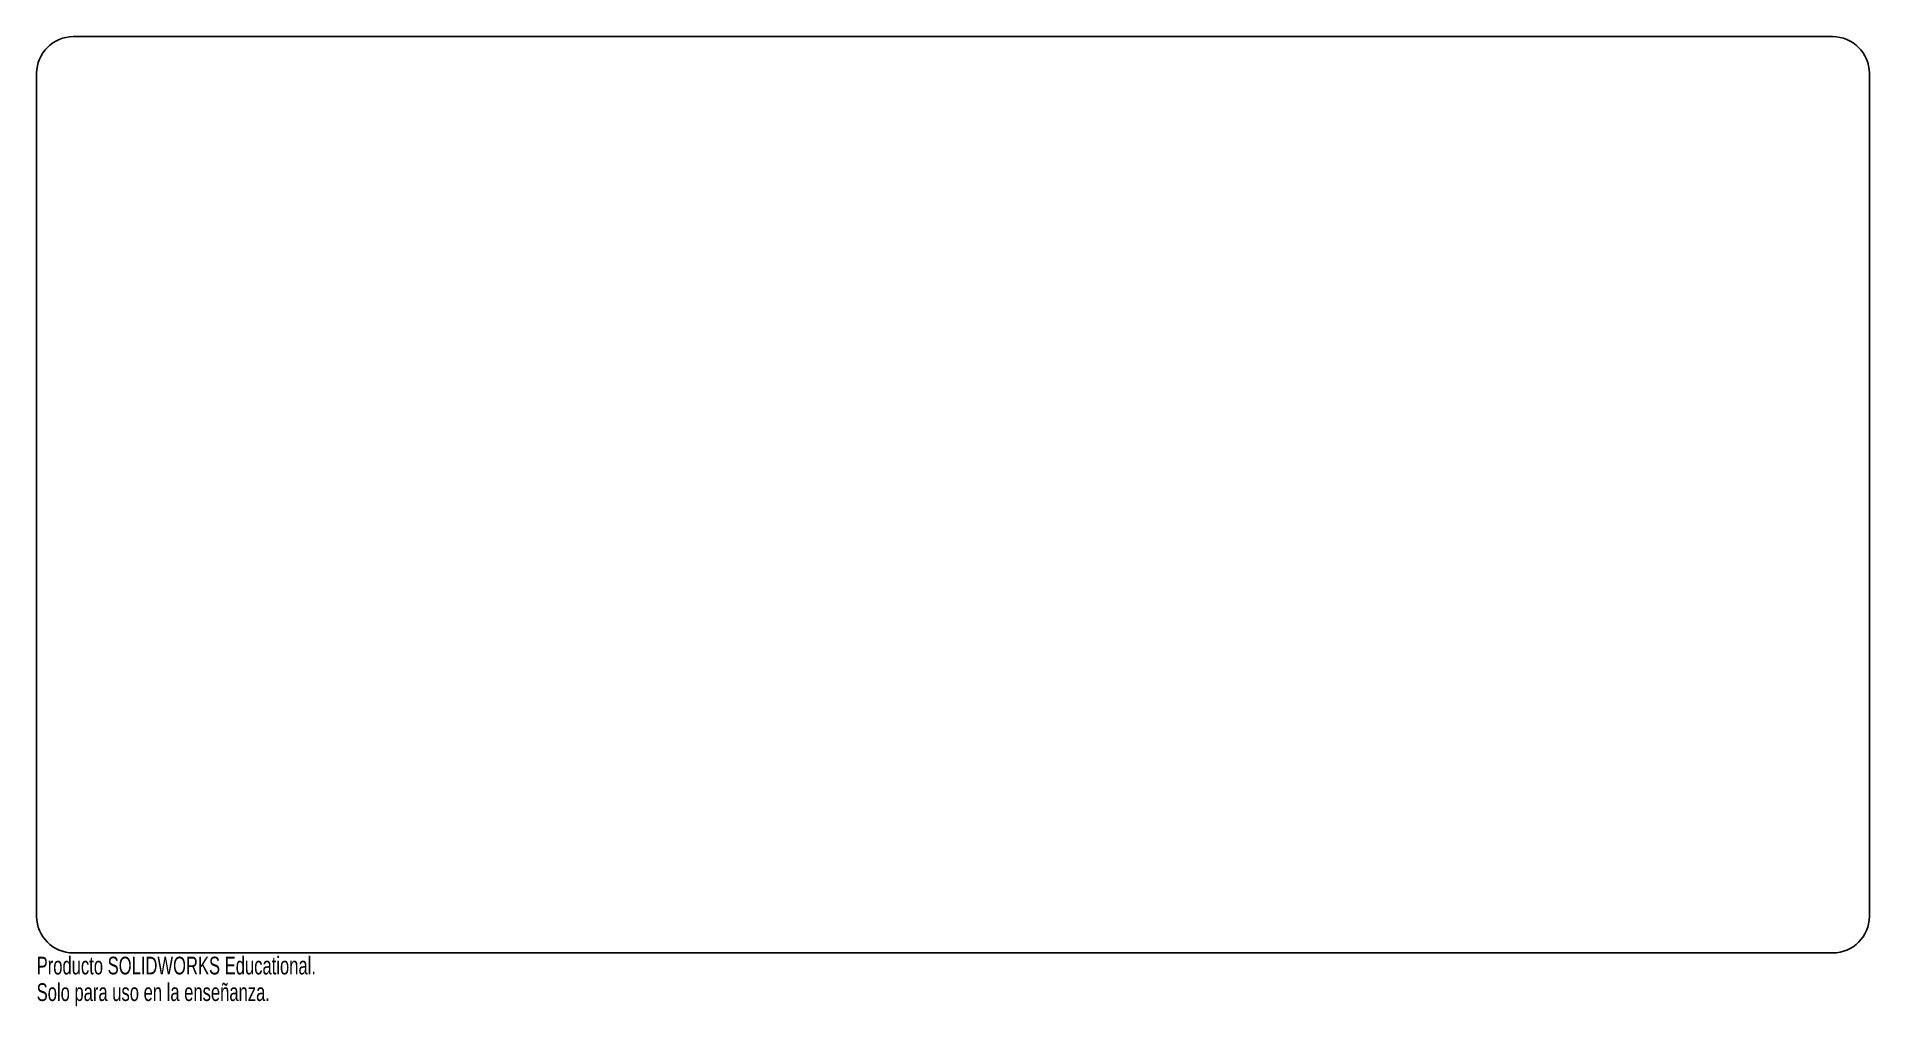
# Model space of a CAD drawing. Header units: millimetres. Extents: x -250 to 250, y -140 to 125.
import ezdxf

# ---------------------------------------------------------------- set-up
doc = ezdxf.new("R2010")
doc.units = ezdxf.units.MM
doc.styles.add('SLDTEXTSTYLE0', font='TXT', dxfattribs={"width": 0.7})

msp = doc.modelspace()

# ---------------------------------------------------------------- linework, layer by layer
at = {"color": 7, "linetype": 'Continuous', "lineweight": 25}
for p, q in [((240, 125), (-240, 125)), ((-250, 115), (-250, -115)), ((250, -115), (250, 115)), ((-240, -125), (240, -125))]:
    msp.add_line(p, q, dxfattribs=at)
for centre, start, end in [((-240, 115), 90, 180), ((240, 115), 0, 90), ((-240, -115), 180, 270), ((240, -115), 270, 0)]:
    msp.add_arc(centre, 10, start, end, dxfattribs=at)

# ---------------------------------------------------------------- texts
at = {"color": 7, "linetype": 'Continuous', "char_height": 4.8336, "attachment_point": 1, "style": 'SLDTEXTSTYLE0'}
for s, insert in [('Producto SOLIDWORKS Educational.', (-250, -126.02)), ('Solo para uso en la enseñanza.', (-250, -133.27))]:
    msp.add_mtext(s, dxfattribs=dict(at, insert=insert))

doc.saveas('drawing.dxf')
